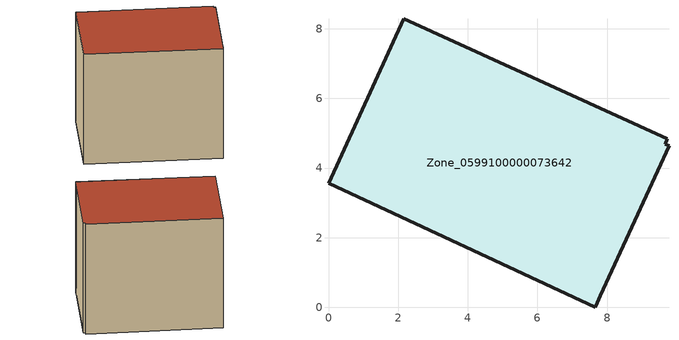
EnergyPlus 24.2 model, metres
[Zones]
Zone_0599100000073642
 floor ground (C_G): 9.73,4.84 9.67,4.68 9.78,4.64 7.81,0.33 7.72,0.12 7.67,0 0,3.56 2.16,8.29 z0
 wall outside (C_F): 0,3.56 7.67,0 7.72,0.12 7.81,0.33 9.78,4.64 9.67,4.68 9.73,4.84 2.16,8.29 0,3.56 z0:7.58
 roof outside (C_R): 9.78,4.64 9.67,4.68 9.73,4.84 2.16,8.29 0,3.56 7.67,0 7.72,0.12 7.81,0.33 z7.58
[BUILDING]
Pand.0599100000073642: North Axis=0; Terrain=City; Loads Convergence Tolerance Value=0.04; Temperature Convergence Tolerance Value=0.4; Solar Distribution=FullExterior; Maximum Number of Warmup Days=25; Minimum Number of Warmup Days=1
[Site:Location]
Rotterdam.The.Hague.AP_ZH_NLD Design_Conditions: Latitude=51.96; Longitude=4.45; Time Zone=1; Elevation=-4.5
[SITE:GROUNDTEMPERATURE:BUILDINGSURFACE]
18, 18, 18, 18, 18, 18, 18, 18, 18, 18, 18, 18
[MATERIAL] Thermal Absorptance=0.9; Solar Absorptance=0.7; Visible Absorptance=0.7
Name | Roughness | Thickness | Conductivity | Density | Specific Heat
G.TI.1946-1964 | MediumSmooth | 0.15 | 1 | 540 | 1210
F.TI.1946-1964 | Rough | 0.3 | 0.857143 | 1920 | 840
R.TI.1946-1964 | MediumRough | 0.2 | 0.277778 | 1500 | 1000
[CONSTRUCTION]
C_G: G.TI.1946-1964
C_F: F.TI.1946-1964
C_R: R.TI.1946-1964
[ZONE]
Zone_0599100000073642: Type=1; Multiplier=1; Ceiling Height=Autocalculate; Volume=Autocalculate; Floor Area=autocalculate; Part of Total Floor Area=Yes
[ZONEINFILTRATION:DESIGNFLOWRATE]
Infil_Zone_0599100000073642: Zone or ZoneList or Space or SpaceList=Zone_0599100000073642; Schedule=AlwaysOn; Design Flow Rate Calculation Method=Flow/Area; Flow Rate per Floor Area=0.003; Constant Term Coefficient=1; Temperature Term Coefficient=0; Velocity Term Coefficient=0; Velocity Squared Term Coefficient=0
[HVACTEMPLATE:ZONE:IDEALLOADSAIRSYSTEM]
Zone_0599100000073642: Maximum Heating Supply Air Temperature=50; Minimum Cooling Supply Air Temperature=13; Maximum Heating Supply Air Humidity Ratio=0.0156; Minimum Cooling Supply Air Humidity Ratio=0.0077; Heating Limit=NoLimit; Cooling Limit=NoLimit; Dehumidification Control Type=ConstantSensibleHeatRatio; Cooling Sensible Heat Ratio=0.7; Dehumidification Setpoint=60; Humidification Control Type=None; Humidification Setpoint=30; Outdoor Air Method=None; Outdoor Air Flow Rate per Person=0.00944; Outdoor Air Flow Rate per Zone Floor Area=0; Outdoor Air Flow Rate per Zone=0; Demand Controlled Ventilation Type=None; Outdoor Air Economizer Type=NoEconomizer; Heat Recovery Type=None; Sensible Heat Recovery Effectiveness=0.7; Latent Heat Recovery Effectiveness=0.65
[ZONECONTROL:THERMOSTAT]
ThermostatControl_Zone_0599100000073642: Zone or ZoneList=Zone_0599100000073642; Control Type Schedule=DualSetpointControlType; Control 1=Thermostat_Zone_0599100000073642; Temperature Difference Between Cutout And Setpoint=0
[THERMOSTATSETPOINT:DUALSETPOINT]
Thermostat_Zone_0599100000073642: Heating Setpoint Temperature Schedule=HeatingSetpoint_Zone_0599100000073642; Cooling Setpoint Temperature Schedule=CoolingSetpoint_Zone_0599100000073642
[SCHEDULE:COMPACT]
HeatingSetpoint_Zone_0599100000073642: Through: 12/31, For: AllDays, Until: 24:00, 21
CoolingSetpoint_Zone_0599100000073642: Through: 12/31, For: AllDays, Until: 24:00, 24
DualSetpointControlType: Through: 12/31, For: AllDays, Until: 24:00, 4
AlwaysOn: Through: 12/31, For: AllDays, Until: 24:00, 1
